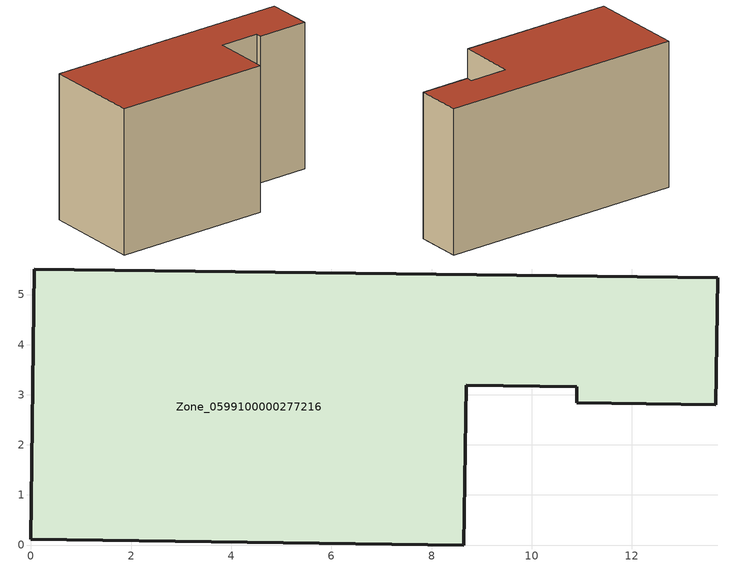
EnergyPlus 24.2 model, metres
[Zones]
Zone_0599100000277216
 floor ground (C_G): 13.71,5.33 13.67,2.8 10.9,2.84 10.9,3.16 8.69,3.19 8.64,0 0,0.11 0.07,5.51 z0
 wall outside (C_F): 0.07,5.51 0,0.11 8.64,0 8.69,3.19 10.9,3.16 10.9,2.84 13.67,2.8 13.71,5.33 0.07,5.51 z0:8.12
 roof outside (C_R): 13.71,5.33 0.07,5.51 0,0.11 8.64,0 8.69,3.19 10.9,3.16 10.9,2.84 13.67,2.8 z8.12
[BUILDING]
Pand.0599100000277216: North Axis=0; Terrain=City; Loads Convergence Tolerance Value=0.04; Temperature Convergence Tolerance Value=0.4; Solar Distribution=FullExterior; Maximum Number of Warmup Days=25; Minimum Number of Warmup Days=1
[Site:Location]
Rotterdam.The.Hague.AP_ZH_NLD Design_Conditions: Latitude=51.96; Longitude=4.45; Time Zone=1; Elevation=-4.5
[SITE:GROUNDTEMPERATURE:BUILDINGSURFACE]
18, 18, 18, 18, 18, 18, 18, 18, 18, 18, 18, 18
[MATERIAL] Thermal Absorptance=0.9; Solar Absorptance=0.7; Visible Absorptance=0.7
Name | Roughness | Thickness | Conductivity | Density | Specific Heat
G.TI.1975-1991 | MediumSmooth | 0.15 | 0.288461 | 540 | 1210
F.TI.1975-1991 | Rough | 0.3 | 0.230769 | 1920 | 840
R.TI.1975-1991 | MediumRough | 0.2 | 0.153846 | 1500 | 1000
[CONSTRUCTION]
C_G: G.TI.1975-1991
C_F: F.TI.1975-1991
C_R: R.TI.1975-1991
[ZONE]
Zone_0599100000277216: Type=1; Multiplier=1; Ceiling Height=Autocalculate; Volume=Autocalculate; Floor Area=autocalculate; Part of Total Floor Area=Yes
[ZONEINFILTRATION:DESIGNFLOWRATE]
Infil_Zone_0599100000277216: Zone or ZoneList or Space or SpaceList=Zone_0599100000277216; Schedule=AlwaysOn; Design Flow Rate Calculation Method=Flow/Area; Flow Rate per Floor Area=0.003; Constant Term Coefficient=1; Temperature Term Coefficient=0; Velocity Term Coefficient=0; Velocity Squared Term Coefficient=0
[HVACTEMPLATE:ZONE:IDEALLOADSAIRSYSTEM]
Zone_0599100000277216: Maximum Heating Supply Air Temperature=50; Minimum Cooling Supply Air Temperature=13; Maximum Heating Supply Air Humidity Ratio=0.0156; Minimum Cooling Supply Air Humidity Ratio=0.0077; Heating Limit=NoLimit; Cooling Limit=NoLimit; Dehumidification Control Type=ConstantSensibleHeatRatio; Cooling Sensible Heat Ratio=0.7; Dehumidification Setpoint=60; Humidification Control Type=None; Humidification Setpoint=30; Outdoor Air Method=None; Outdoor Air Flow Rate per Person=0.00944; Outdoor Air Flow Rate per Zone Floor Area=0; Outdoor Air Flow Rate per Zone=0; Demand Controlled Ventilation Type=None; Outdoor Air Economizer Type=NoEconomizer; Heat Recovery Type=None; Sensible Heat Recovery Effectiveness=0.7; Latent Heat Recovery Effectiveness=0.65
[ZONECONTROL:THERMOSTAT]
ThermostatControl_Zone_0599100000277216: Zone or ZoneList=Zone_0599100000277216; Control Type Schedule=DualSetpointControlType; Control 1=Thermostat_Zone_0599100000277216; Temperature Difference Between Cutout And Setpoint=0
[THERMOSTATSETPOINT:DUALSETPOINT]
Thermostat_Zone_0599100000277216: Heating Setpoint Temperature Schedule=HeatingSetpoint_Zone_0599100000277216; Cooling Setpoint Temperature Schedule=CoolingSetpoint_Zone_0599100000277216
[SCHEDULE:COMPACT]
HeatingSetpoint_Zone_0599100000277216: Through: 12/31, For: AllDays, Until: 24:00, 21
CoolingSetpoint_Zone_0599100000277216: Through: 12/31, For: AllDays, Until: 24:00, 24
DualSetpointControlType: Through: 12/31, For: AllDays, Until: 24:00, 4
AlwaysOn: Through: 12/31, For: AllDays, Until: 24:00, 1
